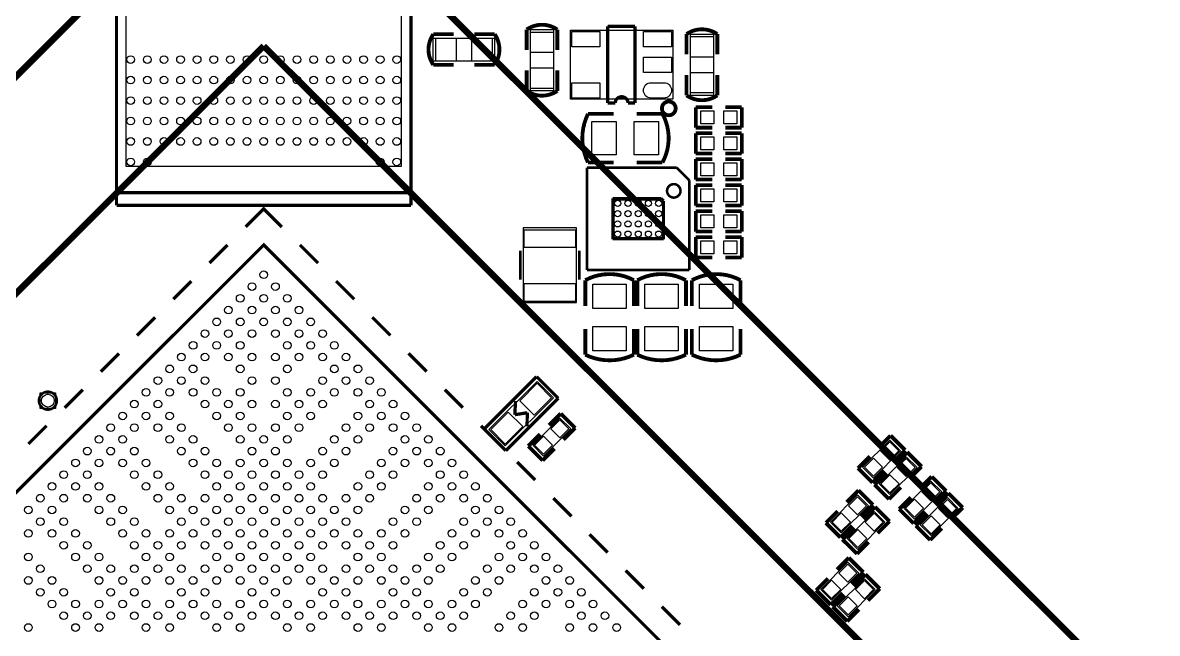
# Model space of a CAD drawing. Extents: x -22 to 154, y -114 to 23.
# Drawn here: x 49.07 to 93.4, y -52.23 to -28.36 of the extents above; entities that cross this region are included whole.
import ezdxf

# ---------------------------------------------------------------- set-up
doc = ezdxf.new("R2010")
doc.units = 0
doc.header["$MEASUREMENT"] = 0
for name, color, linetype in [('PG_ASSEMBLY_TOP', 111, 'CONTINUOUS'), ('PG_SILKSCREEN_TOP', 7, 'CONTINUOUS'), ('PIN_TOP', 3, 'CONTINUOUS')]:
    doc.layers.add(name, color=color, linetype=linetype)

msp = doc.modelspace()

# ---------------------------------------------------------------- linework, layer by layer
at = {"layer": 'PG_ASSEMBLY_TOP'}
for points in [[(23.132288, -56.137556), (58.487564, -91.492832), (93.84284, -56.137556), (58.487564, -20.78228)], [(53.112924, -24.023828), (63.862204, -24.023828), (63.862204, -33.975548), (53.112924, -33.975548)], [(69.808344, -31.021782), (68.909184, -31.021782), (68.909184, -28.624022), (69.808344, -28.624022)], [(74.471276, -31.350712), (70.471284, -31.350712), (70.471284, -28.650692), (74.471276, -28.650692)], [(76.056744, -31.199582), (75.157584, -31.199582), (75.157584, -28.801822), (76.056744, -28.801822)], [(65.111884, -29.855668), (65.111884, -28.956508), (67.509644, -28.956508), (67.509644, -29.855668)], [(72.173084, -35.275774), (74.062844, -35.275774), (74.062844, -36.765738), (72.173084, -36.765738)], [(68.622164, -36.376356), (68.622164, -39.297356), (70.704964, -39.297356), (70.704964, -36.376356)], [(67.92214, -44.901104), (67.285616, -44.26458), (69.170042, -42.380154), (69.806566, -43.016678)], [(50.354738, -42.832782), (50.354738, -43.43273), (49.75479, -43.43273), (49.75479, -42.832782)], [(69.421756, -45.296836), (68.99783, -44.87291), (70.057518, -43.813222), (70.481444, -44.237148)], [(82.30743, -46.15942), (81.883504, -45.735494), (82.943192, -44.675806), (83.367118, -45.099732)], [(82.954114, -46.80585), (82.530188, -46.381924), (83.589876, -45.322236), (84.013802, -45.746162)], [(83.915504, -47.760382), (83.491578, -47.336456), (84.551266, -46.276768), (84.975192, -46.700694)], [(81.053432, -48.300386), (80.629506, -47.87646), (81.689194, -46.816772), (82.11312, -47.240698)], [(84.562188, -48.406812), (84.138262, -47.982886), (85.19795, -46.923198), (85.621876, -47.347124)], [(81.699862, -48.946816), (81.275936, -48.52289), (82.335624, -47.463202), (82.75955, -47.887128)], [(80.674972, -50.93462), (80.251046, -50.510694), (81.310734, -49.451006), (81.73466, -49.874932)], [(81.320894, -51.581304), (80.896968, -51.157378), (81.956656, -50.09769), (82.380582, -50.521616)]]:
    msp.add_lwpolyline(points, close=True, dxfattribs=at)
msp.add_lwpolyline([(77.579474, -56.137556), (58.487564, -37.045646), (39.395654, -56.137556)], dxfattribs=at)
at = {"layer": 'PG_SILKSCREEN_TOP'}
for points, const_width in [([(62.730126, -25.024842), (93.84284, -56.137556), (58.487564, -91.492832), (23.132288, -56.137556), (58.487564, -20.78228), (62.730126, -25.024842)], 0.254), ([(52.737004, -35.499548), (52.737004, -22.499828)], 0.127), ([(64.238124, -22.499574), (64.238124, -35.499548)], 0.127), ([(65.111884, -28.806394), (65.909444, -28.806648)], 0.14986), ([(67.509644, -28.806394), (66.712084, -28.806648)], 0.14986), ([(68.759324, -28.624022), (68.759324, -29.421582)], 0.14986), ([(71.924418, -31.500572), (71.924418, -28.500832)], 0.127), ([(71.924418, -28.500832), (72.992742, -28.500832)], 0.127), ([(72.992742, -28.500832), (72.992742, -31.500572)], 0.127), ([(75.007724, -28.801822), (75.007724, -29.599382)], 0.14986), ([(31.617666, -56.137556), (58.487564, -29.267658)], 0.254), ([(58.487564, -29.267658), (85.357462, -56.137556)], 0.254), ([(68.759324, -31.021782), (68.759324, -30.224222)], 0.14986), ([(75.007724, -31.199582), (75.007724, -30.402022)], 0.14986), ([(72.221344, -31.500572), (71.924418, -31.500572)], 0.127), ([(72.992742, -31.500572), (72.721216, -31.500572)], 0.127), ([(74.067162, -31.921196), (73.060052, -31.921196)], 0.150114), ([(75.368404, -31.659576), (76.018644, -31.659576)], 0.14986), ([(75.368404, -32.457136), (75.368404, -31.659576)], 0.14986), ([(77.166724, -31.659576), (76.516484, -31.659576)], 0.14986), ([(77.166724, -32.457136), (77.166724, -31.659576)], 0.14986), ([(76.018644, -32.457136), (75.368404, -32.457136)], 0.14986), ([(75.368404, -33.473136), (75.368404, -32.675576)], 0.14986), ([(75.368404, -32.675576), (76.018644, -32.675576)], 0.14986), ([(76.516484, -32.457136), (77.166724, -32.457136)], 0.14986), ([(77.166724, -32.675576), (76.516484, -32.675576)], 0.14986), ([(77.166724, -33.473136), (77.166724, -32.675576)], 0.14986), ([(76.018644, -33.473136), (75.368404, -33.473136)], 0.14986), ([(75.368404, -34.489136), (75.368404, -33.691576)], 0.14986), ([(75.368404, -33.691576), (76.018644, -33.691576)], 0.14986), ([(76.516484, -33.473136), (77.166724, -33.473136)], 0.14986), ([(77.166724, -33.691576), (76.516484, -33.691576)], 0.14986), ([(77.166724, -34.489136), (77.166724, -33.691576)], 0.14986), ([(71.117968, -34.02076), (74.618088, -34.02076)], 0.100076), ([(71.117968, -38.020752), (71.117968, -34.02076)], 0.100076), ([(71.156576, -33.821116), (72.159876, -33.821116)], 0.150114), ([(74.618088, -34.02076), (75.11796, -34.520632)], 0.100076), ([(75.11796, -34.520632), (75.11796, -38.020752)], 0.100076), ([(76.018644, -34.489136), (75.368404, -34.489136)], 0.14986), ([(76.516484, -34.489136), (77.166724, -34.489136)], 0.14986), ([(64.238124, -34.999168), (52.737004, -34.999168)], 0.127), ([(75.368404, -35.505136), (75.368404, -34.707576)], 0.14986), ([(75.368404, -34.707576), (76.018644, -34.707576)], 0.14986), ([(77.166724, -34.707576), (76.516484, -34.707576)], 0.14986), ([(77.166724, -35.505136), (77.166724, -34.707576)], 0.14986), ([(64.238124, -35.499548), (52.737004, -35.499548)], 0.127), ([(72.117966, -36.820856), (72.117966, -35.220656)], 0.100076), ([(72.117966, -35.220656), (74.017886, -35.220656)], 0.100076), ([(74.017886, -35.220656), (74.117962, -35.320732)], 0.100076), ([(74.117962, -35.320732), (74.117962, -36.820856)], 0.100076), ([(76.018644, -35.505136), (75.368404, -35.505136)], 0.14986), ([(76.516484, -35.505136), (77.166724, -35.505136)], 0.14986), ([(57.780428, -36.33851), (58.487564, -35.631374), (59.1947, -36.33851)], 0.127), ([(75.368404, -36.521136), (75.368404, -35.723576)], 0.14986), ([(75.368404, -35.723576), (76.018644, -35.723576)], 0.14986), ([(77.166724, -35.723576), (76.516484, -35.723576)], 0.14986), ([(77.166724, -36.521136), (77.166724, -35.723576)], 0.14986), ([(74.117962, -36.820856), (72.117966, -36.820856)], 0.100076), ([(76.018644, -36.521136), (75.368404, -36.521136)], 0.14986), ([(76.018644, -36.739576), (75.368404, -36.739576)], 0.14986), ([(75.368404, -36.739576), (75.368404, -37.537136)], 0.14986), ([(76.516484, -36.521136), (77.166724, -36.521136)], 0.14986), ([(76.516484, -36.739576), (77.166724, -36.739576)], 0.14986), ([(77.166724, -36.739576), (77.166724, -37.537136)], 0.14986), ([(77.579474, -56.137556), (58.487564, -37.045646), (39.395654, -56.137556)], 0.127), ([(56.366156, -37.752528), (57.073292, -37.045646)], 0.127), ([(60.608972, -37.752528), (59.901836, -37.045646)], 0.127), ([(68.513452, -37.265102), (68.513452, -38.405816)], 0.100076), ([(70.813676, -37.265102), (70.813676, -38.405816)], 0.100076), ([(75.368404, -37.537136), (76.018644, -37.537136)], 0.14986), ([(77.166724, -37.537136), (76.516484, -37.537136)], 0.14986), ([(75.11796, -38.020752), (71.117968, -38.020752)], 0.100076), ([(54.952138, -39.1668), (55.65902, -38.459664)], 0.127), ([(62.02299, -39.1668), (61.316108, -38.459664)], 0.127), ([(71.050404, -38.424358), (71.050404, -39.431468)], 0.150114), ([(73.082404, -38.424358), (73.082404, -39.431468)], 0.150114), ([(75.216004, -38.424358), (75.216004, -39.431468)], 0.150114), ([(53.537866, -40.581072), (54.245002, -39.873936)], 0.127), ([(63.437262, -40.581072), (62.730126, -39.873936)], 0.127), ([(72.950324, -41.334944), (72.950324, -40.331644)], 0.150114), ([(74.982324, -41.334944), (74.982324, -40.331644)], 0.150114), ([(77.115924, -41.334944), (77.115924, -40.331644)], 0.150114), ([(52.123594, -41.995344), (52.83073, -41.288208)], 0.127), ([(64.851534, -41.995344), (64.144398, -41.288208)], 0.127), ([(67.096386, -44.241974), (69.147182, -42.191178)], 0.127), ([(69.147182, -42.191178), (69.995542, -43.039538)], 0.127), ([(50.709322, -43.409362), (51.416458, -42.70248)], 0.127), ([(66.265806, -43.409362), (65.55867, -42.70248)], 0.127), ([(69.995542, -43.039538), (67.944746, -45.090334)], 0.127), ([(68.328032, -43.146726), (68.295774, -43.682158)], 0.127), ([(68.295774, -43.682158), (68.786756, -43.605196)], 0.127), ([(68.786756, -43.605196), (68.774564, -44.131738)], 0.127), ([(69.633846, -44.097194), (70.093586, -43.637454)], 0.14986), ([(70.093586, -43.637454), (70.657466, -44.201334)], 0.14986), ([(49.295304, -44.823634), (50.002186, -44.116498)], 0.127), ([(67.679824, -44.823634), (66.972942, -44.116498)], 0.127), ([(67.944746, -45.090334), (67.096386, -44.241974)], 0.127), ([(70.657466, -44.201334), (70.197726, -44.661074)], 0.14986), ([(69.281802, -44.449238), (68.822062, -44.908978)], 0.14986), ([(82.51952, -44.959778), (82.97926, -44.499784)], 0.14986), ([(82.97926, -44.499784), (83.54314, -45.063918)], 0.14986), ([(68.822062, -44.908978), (69.385942, -45.472858)], 0.14986), ([(69.385942, -45.472858), (69.845682, -45.013118)], 0.14986), ([(83.54314, -45.063918), (83.0834, -45.523658)], 0.14986), ([(83.16595, -45.606208), (83.62569, -45.146468)], 0.14986), ([(83.62569, -45.146468), (84.189824, -45.710348)], 0.14986), ([(69.09435, -46.23816), (68.38696, -45.53077)], 0.127), ([(82.167476, -45.311568), (81.707736, -45.771562)], 0.14986), ([(84.189824, -45.710348), (83.72983, -46.170088)], 0.14986), ([(81.707736, -45.771562), (82.271616, -46.335442)], 0.14986), ([(82.271616, -46.335442), (82.731356, -45.875702)], 0.14986), ([(82.813906, -45.958252), (82.354166, -46.417992)], 0.14986), ([(84.127594, -46.560486), (84.587334, -46.100746)], 0.14986), ([(84.587334, -46.100746), (85.151214, -46.66488)], 0.14986), ([(82.354166, -46.417992), (82.918046, -46.981872)], 0.14986), ([(82.918046, -46.981872), (83.377786, -46.522132)], 0.14986), ([(70.508622, -47.652178), (69.801486, -46.945296)], 0.127), ([(81.265268, -47.10049), (81.725008, -46.64075)], 0.14986), ([(81.725008, -46.64075), (82.288888, -47.20463)], 0.14986), ([(83.77555, -46.91253), (83.31581, -47.372524)], 0.14986), ([(85.151214, -46.66488), (84.691474, -47.12462)], 0.14986), ([(84.774024, -47.20717), (85.234018, -46.74743)], 0.14986), ([(85.234018, -46.74743), (85.797898, -47.31131)], 0.14986), ([(80.913224, -47.452534), (80.453484, -47.912274)], 0.14986), ([(82.288888, -47.20463), (81.829148, -47.66437)], 0.14986), ([(81.911698, -47.74692), (82.371692, -47.28718)], 0.14986), ([(82.371692, -47.28718), (82.935572, -47.851314)], 0.14986), ([(83.31581, -47.372524), (83.87969, -47.936404)], 0.14986), ([(83.87969, -47.936404), (84.33943, -47.476664)], 0.14986), ([(85.797898, -47.31131), (85.338158, -47.77105)], 0.14986), ([(80.453484, -47.912274), (81.017364, -48.476408)], 0.14986), ([(82.935572, -47.851314), (82.475832, -48.311054)], 0.14986), ([(84.42198, -47.559214), (83.96224, -48.018954)], 0.14986), ([(71.92264, -49.06645), (71.215758, -48.359314)], 0.127), ([(81.017364, -48.476408), (81.477104, -48.016414)], 0.14986), ([(81.559654, -48.098964), (81.099914, -48.558958)], 0.14986), ([(83.96224, -48.018954), (84.526374, -48.582834)], 0.14986), ([(84.526374, -48.582834), (84.986114, -48.123094)], 0.14986), ([(81.099914, -48.558958), (81.664048, -49.122838)], 0.14986), ([(81.664048, -49.122838), (82.123788, -48.663098)], 0.14986), ([(80.886554, -49.734724), (81.346294, -49.274984)], 0.14986), ([(81.346294, -49.274984), (81.910428, -49.838864)], 0.14986), ([(73.336912, -50.480722), (72.629776, -49.773586)], 0.127), ([(80.53451, -50.086768), (80.07477, -50.546508)], 0.14986), ([(81.910428, -49.838864), (81.450688, -50.298858)], 0.14986), ([(81.532984, -50.381408), (81.992724, -49.921668)], 0.14986), ([(81.992724, -49.921668), (82.556604, -50.485548)], 0.14986), ([(80.07477, -50.546508), (80.63865, -51.110642)], 0.14986), ([(82.556604, -50.485548), (82.097118, -50.945542)], 0.14986), ([(80.63865, -51.110642), (81.098644, -50.650902)], 0.14986), ([(81.18094, -50.733452), (80.7212, -51.193192)], 0.14986), ([(74.751184, -51.894994), (74.044048, -51.187858)], 0.127), ([(80.7212, -51.193192), (81.285334, -51.757326)], 0.14986), ([(81.285334, -51.757326), (81.745074, -51.297586)], 0.14986)]:
    msp.add_lwpolyline(points, dxfattribs=dict(at, const_width=const_width))
for points, const_width in [([(69.958204, -29.421582), (69.958204, -28.624022, 0.312067), (68.759324, -28.624022)], 0.14986), ([(65.909444, -30.005528), (65.111884, -30.005528, -0.312126), (65.111884, -28.806394)], 0.14986), ([(66.712084, -30.005528), (67.509644, -30.005528, 0.312134), (67.509644, -28.806394)], 0.14986), ([(76.206604, -29.599382), (76.206604, -28.801822, 0.312067), (75.007724, -28.801822)], 0.14986), ([(69.958204, -30.224222), (69.958204, -31.021782, -0.312067), (68.759324, -31.021782)], 0.14986), ([(76.206604, -30.402022), (76.206604, -31.199582, -0.312067), (75.007724, -31.199582)], 0.14986), ([(72.721216, -31.500572, 1), (72.221344, -31.500572)], 0.127), ([(74.58075, -31.70682, 1), (74.044302, -31.70682, 1), (74.58075, -31.70682)], 0.150114), ([(72.159876, -31.921196), (71.156576, -31.921196, 0.233139), (71.156576, -33.821116)], 0.150114), ([(73.060052, -33.821116), (74.067162, -33.821116, 0.252519), (74.067162, -31.921196)], 0.150114), ([(74.770488, -34.930842, 1), (74.245216, -34.930842, 1), (74.770488, -34.930842)], 0.100076), ([(72.950324, -39.431468), (72.950324, -38.424358, 0.252519), (71.050404, -38.424358)], 0.150114), ([(74.982324, -39.431468), (74.982324, -38.424358, 0.252519), (73.082404, -38.424358)], 0.150114), ([(77.115924, -39.431468), (77.115924, -38.424358, 0.252519), (75.216004, -38.424358)], 0.150114), ([(71.050404, -40.331644), (71.050404, -41.334944, 0.233139), (72.950324, -41.334944)], 0.150114), ([(73.082404, -40.331644), (73.082404, -41.334944, 0.233139), (74.982324, -41.334944)], 0.150114), ([(75.216004, -40.331644), (75.216004, -41.334944, 0.233139), (77.115924, -41.334944)], 0.150114), ([(50.404776, -43.132756, 1), (49.704752, -43.132756, 1), (50.404776, -43.132756)], 0.100076)]:
    msp.add_lwpolyline(points, format="xyb", dxfattribs=dict(at, const_width=const_width))
at = {"layer": 'PIN_TOP'}
for points in [[(69.808344, -29.521912), (68.909184, -29.521912), (68.909184, -28.721812), (69.808344, -28.721812)], [(71.621142, -28.700984), (71.621142, -29.300424), (70.521322, -29.300424), (70.521322, -28.700984)], [(74.421238, -28.700984), (74.421238, -29.300424), (73.321418, -29.300424), (73.321418, -28.700984)], [(65.209674, -29.855668), (65.209674, -28.956508), (66.009774, -28.956508), (66.009774, -29.855668)], [(66.611754, -29.855668), (66.611754, -28.956508), (67.411854, -28.956508), (67.411854, -29.855668)], [(76.056744, -29.699712), (75.157584, -29.699712), (75.157584, -28.899612), (76.056744, -28.899612)], [(69.808344, -30.923992), (68.909184, -30.923992), (68.909184, -30.123892), (69.808344, -30.123892)], [(74.421238, -29.700982), (74.421238, -30.300422), (73.321418, -30.300422), (73.321418, -29.700982)], [(76.056744, -31.101792), (75.157584, -31.101792), (75.157584, -30.301692), (76.056744, -30.301692)], [(71.621142, -30.70098), (71.621142, -31.30042), (70.521322, -31.30042), (70.521322, -30.70098)], [(76.068174, -31.808166), (76.068174, -32.308546), (75.567794, -32.308546), (75.567794, -31.808166)], [(76.967334, -31.808166), (76.967334, -32.308546), (76.466954, -32.308546), (76.466954, -31.808166)], [(71.309992, -33.521396), (71.309992, -32.220916), (72.259952, -32.220916), (72.259952, -33.521396)], [(72.959976, -33.521396), (72.959976, -32.220916), (73.909936, -32.220916), (73.909936, -33.521396)], [(76.068174, -32.824166), (76.068174, -33.324546), (75.567794, -33.324546), (75.567794, -32.824166)], [(76.967334, -32.824166), (76.967334, -33.324546), (76.466954, -33.324546), (76.466954, -32.824166)], [(76.068174, -33.840166), (76.068174, -34.340546), (75.567794, -34.340546), (75.567794, -33.840166)], [(76.967334, -33.840166), (76.967334, -34.340546), (76.466954, -34.340546), (76.466954, -33.840166)], [(76.068174, -34.856166), (76.068174, -35.356546), (75.567794, -35.356546), (75.567794, -34.856166)], [(76.967334, -34.856166), (76.967334, -35.356546), (76.466954, -35.356546), (76.466954, -34.856166)], [(76.068174, -35.872166), (76.068174, -36.372546), (75.567794, -36.372546), (75.567794, -35.872166)], [(76.967334, -35.872166), (76.967334, -36.372546), (76.466954, -36.372546), (76.466954, -35.872166)], [(68.664074, -36.449), (70.663054, -36.449), (70.663054, -37.15004), (68.664074, -37.15004)], [(75.567794, -37.388546), (75.567794, -36.888166), (76.068174, -36.888166), (76.068174, -37.388546)], [(76.466954, -37.388546), (76.466954, -36.888166), (76.967334, -36.888166), (76.967334, -37.388546)], [(68.664074, -38.549072), (70.663054, -38.549072), (70.663054, -39.250112), (68.664074, -39.250112)], [(72.650604, -39.531544), (71.350124, -39.531544), (71.350124, -38.581584), (72.650604, -38.581584)], [(74.682604, -39.531544), (73.382124, -39.531544), (73.382124, -38.581584), (74.682604, -38.581584)], [(76.816204, -39.531544), (75.515724, -39.531544), (75.515724, -38.581584), (76.816204, -38.581584)], [(72.650604, -41.181528), (71.350124, -41.181528), (71.350124, -40.231568), (72.650604, -40.231568)], [(74.682604, -41.181528), (73.382124, -41.181528), (73.382124, -40.231568), (74.682604, -40.231568)], [(76.816204, -41.181528), (75.515724, -41.181528), (75.515724, -40.231568), (76.816204, -40.231568)], [(69.05325, -43.699226), (68.487494, -43.13347), (69.169994, -42.45097), (69.73575, -43.016726)], [(67.921934, -44.830542), (67.356178, -44.264786), (68.038678, -43.582286), (68.604434, -44.148042)], [(70.057772, -44.59097), (69.70395, -44.237148), (70.057772, -43.883326), (70.411594, -44.237148)], [(69.421756, -45.226986), (69.067934, -44.873164), (69.421756, -44.519342), (69.775578, -44.873164)], [(82.943446, -45.453554), (82.589624, -45.099732), (82.943446, -44.74591), (83.297268, -45.099732)], [(82.30743, -46.08957), (81.953608, -45.735748), (82.30743, -45.381926), (82.661252, -45.735748)], [(83.589876, -46.099984), (83.236054, -45.746162), (83.589876, -45.39234), (83.943698, -45.746162)], [(82.95386, -46.736), (82.600038, -46.382178), (82.95386, -46.028356), (83.307682, -46.382178)], [(84.55152, -47.054516), (84.197698, -46.700694), (84.55152, -46.346872), (84.905342, -46.700694)], [(81.689194, -47.594266), (81.335372, -47.240444), (81.689194, -46.886622), (82.043016, -47.240444)], [(83.915504, -47.690532), (83.561682, -47.33671), (83.915504, -46.982888), (84.269326, -47.33671)], [(85.198204, -47.700946), (84.844382, -47.347124), (85.198204, -46.993302), (85.552026, -47.347124)], [(81.053178, -48.230282), (80.699356, -47.87646), (81.053178, -47.522638), (81.407, -47.87646)], [(82.335878, -48.24095), (81.982056, -47.887128), (82.335878, -47.533306), (82.6897, -47.887128)], [(84.562188, -48.336962), (84.208366, -47.98314), (84.562188, -47.629318), (84.91601, -47.98314)], [(81.699862, -48.876966), (81.34604, -48.523144), (81.699862, -48.169322), (82.053684, -48.523144)], [(81.31048, -50.2285), (80.956658, -49.874678), (81.31048, -49.520856), (81.664302, -49.874678)], [(80.674464, -50.864516), (80.320642, -50.510694), (80.674464, -50.156872), (81.028286, -50.510694)], [(81.95691, -50.875184), (81.603088, -50.521362), (81.95691, -50.16754), (82.310732, -50.521362)], [(81.320894, -51.5112), (80.967072, -51.157378), (81.320894, -50.803556), (81.674716, -51.157378)]]:
    msp.add_lwpolyline(points, close=True, dxfattribs=at)
msp.add_lwpolyline([(73.621138, -30.70098), (74.121518, -30.70098, -1), (74.121518, -31.30042), (73.621138, -31.30042, -1)], format="xyb", close=True, dxfattribs=at)
for centre, radius in [((53.288184, -29.799534), 0.14986), ((53.938424, -29.799534), 0.14986), ((54.588664, -29.799534), 0.14986), ((55.236364, -29.799534), 0.14986), ((55.886604, -29.799534), 0.14986), ((56.536844, -29.799534), 0.14986), ((57.187084, -29.799534), 0.14986), ((57.837324, -29.799534), 0.14986), ((58.487564, -29.799534), 0.14986), ((59.137804, -29.799534), 0.14986), ((59.788044, -29.799534), 0.14986), ((60.438284, -29.799534), 0.14986), ((61.088524, -29.799534), 0.14986), ((61.738764, -29.799534), 0.14986), ((62.386464, -29.799534), 0.14986), ((63.036704, -29.799534), 0.14986), ((63.686944, -29.799534), 0.14986), ((53.288184, -30.599634), 0.14986), ((53.938424, -30.599634), 0.14986), ((54.588664, -30.599634), 0.14986), ((55.236364, -30.599634), 0.14986), ((55.886604, -30.599634), 0.14986), ((56.536844, -30.599634), 0.14986), ((57.187084, -30.599634), 0.14986), ((57.837324, -30.599634), 0.14986), ((58.487564, -30.599634), 0.14986), ((59.137804, -30.599634), 0.14986), ((59.788044, -30.599634), 0.14986), ((60.438284, -30.599634), 0.14986), ((61.088524, -30.599634), 0.14986), ((61.738764, -30.599634), 0.14986), ((62.386464, -30.599634), 0.14986), ((63.036704, -30.599634), 0.14986), ((63.686944, -30.599634), 0.14986), ((53.288184, -31.399734), 0.14986), ((53.938424, -31.399734), 0.14986), ((54.588664, -31.399734), 0.14986), ((55.236364, -31.399734), 0.14986), ((55.886604, -31.399734), 0.14986), ((56.536844, -31.399734), 0.14986), ((57.187084, -31.399734), 0.14986), ((57.837324, -31.399734), 0.14986), ((58.487564, -31.399734), 0.14986), ((59.137804, -31.399734), 0.14986), ((59.788044, -31.399734), 0.14986), ((60.438284, -31.399734), 0.14986), ((61.088524, -31.399734), 0.14986), ((61.738764, -31.399734), 0.14986), ((62.386464, -31.399734), 0.14986), ((63.036704, -31.399734), 0.14986), ((63.686944, -31.399734), 0.14986), ((53.288184, -32.199834), 0.14986), ((53.938424, -32.199834), 0.14986), ((54.588664, -32.199834), 0.14986), ((55.236364, -32.199834), 0.14986), ((55.886604, -32.199834), 0.14986), ((56.536844, -32.199834), 0.14986), ((57.187084, -32.199834), 0.14986), ((57.837324, -32.199834), 0.14986), ((58.487564, -32.199834), 0.14986), ((59.137804, -32.199834), 0.14986), ((59.788044, -32.199834), 0.14986), ((60.438284, -32.199834), 0.14986), ((61.088524, -32.199834), 0.14986), ((61.738764, -32.199834), 0.14986), ((62.386464, -32.199834), 0.14986), ((63.036704, -32.199834), 0.14986), ((63.686944, -32.199834), 0.14986), ((53.288184, -32.999934), 0.14986), ((53.938424, -32.999934), 0.14986), ((54.588664, -32.999934), 0.14986), ((55.236364, -32.999934), 0.14986), ((55.886604, -32.999934), 0.14986), ((56.536844, -32.999934), 0.14986), ((57.187084, -32.999934), 0.14986), ((57.837324, -32.999934), 0.14986), ((58.487564, -32.999934), 0.14986), ((59.137804, -32.999934), 0.14986), ((59.788044, -32.999934), 0.14986), ((60.438284, -32.999934), 0.14986), ((61.088524, -32.999934), 0.14986), ((61.738764, -32.999934), 0.14986), ((62.386464, -32.999934), 0.14986), ((63.036704, -32.999934), 0.14986), ((63.686944, -32.999934), 0.14986), ((53.288184, -33.800034), 0.14986), ((53.938424, -33.800034), 0.14986), ((63.036704, -33.800034), 0.14986), ((63.686944, -33.800034), 0.14986), ((72.317864, -35.420808), 0.120015), ((72.717914, -35.420808), 0.120015), ((73.117964, -35.420808), 0.120015), ((73.518014, -35.420808), 0.120015), ((73.918064, -35.420808), 0.120015), ((72.317864, -35.820858), 0.120015), ((72.717914, -35.820858), 0.120015), ((73.117964, -35.820858), 0.120015), ((73.518014, -35.820858), 0.120015), ((73.918064, -35.820858), 0.120015), ((72.317864, -36.220654), 0.120015), ((72.717914, -36.220654), 0.120015), ((73.117964, -36.220654), 0.120015), ((73.518014, -36.220654), 0.120015), ((73.918064, -36.220654), 0.120015), ((72.317864, -36.620704), 0.120015), ((72.717914, -36.620704), 0.120015), ((73.117964, -36.620704), 0.120015), ((73.518014, -36.620704), 0.120015), ((73.918064, -36.620704), 0.120015), ((58.487564, -38.212268), 0.14986), ((58.028078, -38.671754), 0.14986), ((58.94705, -38.671754), 0.14986), ((57.568084, -39.131748), 0.14986), ((58.487564, -39.131494), 0.14986), ((59.407044, -39.131748), 0.14986), ((57.108598, -39.591234), 0.14986), ((58.027824, -39.591234), 0.14986), ((58.947304, -39.591234), 0.14986), ((59.86653, -39.591234), 0.14986), ((56.648858, -40.050974), 0.14986), ((57.568084, -40.050974), 0.14986), ((58.487564, -40.050974), 0.14986), ((59.407044, -40.050974), 0.14986), ((60.32627, -40.050974), 0.14986), ((56.189372, -40.51046), 0.14986), ((57.108598, -40.51046), 0.14986), ((58.028078, -40.510714), 0.14986), ((58.94705, -40.510714), 0.14986), ((59.86653, -40.51046), 0.14986), ((60.785756, -40.51046), 0.14986), ((55.729632, -40.9702), 0.14986), ((56.648858, -40.9702), 0.14986), ((57.568338, -40.9702), 0.14986), ((59.40679, -40.9702), 0.14986), ((60.32627, -40.9702), 0.14986), ((61.245496, -40.9702), 0.14986), ((55.270146, -41.429686), 0.14986), ((56.189372, -41.429686), 0.14986), ((57.108852, -41.42994), 0.14986), ((58.028078, -41.42994), 0.14986), ((58.94705, -41.42994), 0.14986), ((59.866276, -41.42994), 0.14986), ((60.785756, -41.429686), 0.14986), ((61.704982, -41.429686), 0.14986), ((54.810406, -41.889426), 0.14986), ((55.729632, -41.889426), 0.14986), ((57.568338, -41.889426), 0.14986), ((59.40679, -41.889426), 0.14986), ((61.245496, -41.889426), 0.14986), ((62.164722, -41.889426), 0.14986), ((54.35092, -42.348912), 0.14986), ((55.270146, -42.348912), 0.14986), ((56.189626, -42.349166), 0.14986), ((58.028078, -42.349166), 0.14986), ((58.94705, -42.349166), 0.14986), ((60.785502, -42.349166), 0.14986), ((61.704982, -42.348912), 0.14986), ((62.624208, -42.348912), 0.14986), ((50.054764, -43.132756), 0.25019), ((53.89118, -42.808398), 0.14986), ((54.810406, -42.808398), 0.14986), ((55.729886, -42.808652), 0.14986), ((56.649112, -42.808652), 0.14986), ((57.568338, -42.808652), 0.14986), ((59.40679, -42.808652), 0.14986), ((60.326016, -42.808652), 0.14986), ((61.245242, -42.808652), 0.14986), ((62.164722, -42.808398), 0.14986), ((63.083948, -42.808398), 0.14986), ((53.431694, -43.268138), 0.14986), ((54.35092, -43.268138), 0.14986), ((56.189626, -43.268392), 0.14986), ((57.108852, -43.268392), 0.14986), ((58.028078, -43.268392), 0.14986), ((58.94705, -43.268392), 0.14986), ((59.866276, -43.268392), 0.14986), ((60.785502, -43.268392), 0.14986), ((62.624208, -43.268138), 0.14986), ((63.543434, -43.268138), 0.14986), ((52.971954, -43.727624), 0.14986), ((53.89118, -43.727624), 0.14986), ((54.81066, -43.727878), 0.14986), ((56.649112, -43.727878), 0.14986), ((57.568338, -43.727878), 0.14986), ((59.40679, -43.727878), 0.14986), ((60.326016, -43.727878), 0.14986), ((62.164468, -43.727878), 0.14986), ((63.083948, -43.727624), 0.14986), ((64.003174, -43.727624), 0.14986), ((52.512468, -44.187364), 0.14986), ((53.431694, -44.187364), 0.14986), ((54.351174, -44.187618), 0.14986), ((55.2704, -44.187618), 0.14986), ((57.108852, -44.187618), 0.14986), ((58.028078, -44.187618), 0.14986), ((58.94705, -44.187618), 0.14986), ((59.866276, -44.187618), 0.14986), ((61.704728, -44.187618), 0.14986), ((62.623954, -44.187618), 0.14986), ((63.543434, -44.187364), 0.14986), ((64.46266, -44.187364), 0.14986), ((52.052728, -44.64685), 0.14986), ((52.971954, -44.64685), 0.14986), ((54.81066, -44.647104), 0.14986), ((55.729886, -44.647104), 0.14986), ((57.568338, -44.647104), 0.14986), ((58.487564, -44.647104), 0.14986), ((59.40679, -44.647104), 0.14986), ((61.245242, -44.647104), 0.14986), ((62.164468, -44.647104), 0.14986), ((64.003174, -44.64685), 0.14986), ((64.9224, -44.64685), 0.14986), ((51.593242, -45.10659), 0.14986), ((52.512468, -45.10659), 0.14986), ((53.431948, -45.106844), 0.14986), ((55.2704, -45.106844), 0.14986), ((56.189626, -45.106844), 0.14986), ((58.028078, -45.106844), 0.14986), ((58.94705, -45.106844), 0.14986), ((60.785502, -45.106844), 0.14986), ((61.704728, -45.106844), 0.14986), ((63.54318, -45.106844), 0.14986), ((64.46266, -45.10659), 0.14986), ((65.381886, -45.10659), 0.14986), ((51.133756, -45.566076), 0.14986), ((52.052728, -45.566076), 0.14986), ((52.972208, -45.56633), 0.14986), ((53.891434, -45.56633), 0.14986), ((55.729886, -45.56633), 0.14986), ((56.649112, -45.56633), 0.14986), ((57.568338, -45.56633), 0.14986), ((58.487564, -45.56633), 0.14986), ((59.40679, -45.56633), 0.14986), ((60.326016, -45.56633), 0.14986), ((61.245242, -45.56633), 0.14986), ((63.083694, -45.56633), 0.14986), ((64.00292, -45.56633), 0.14986), ((64.9224, -45.566076), 0.14986), ((65.841372, -45.566076), 0.14986), ((50.674016, -46.025816), 0.14986), ((51.593242, -46.025816), 0.14986), ((53.431948, -46.02607), 0.14986), ((54.351174, -46.02607), 0.14986), ((56.189626, -46.02607), 0.14986), ((57.108852, -46.02607), 0.14986), ((58.028078, -46.02607), 0.14986), ((58.94705, -46.02607), 0.14986), ((59.866276, -46.02607), 0.14986), ((60.785502, -46.02607), 0.14986), ((62.623954, -46.02607), 0.14986), ((63.54318, -46.02607), 0.14986), ((65.381886, -46.025816), 0.14986), ((66.301112, -46.025816), 0.14986), ((50.21453, -46.485302), 0.14986), ((51.133756, -46.485302), 0.14986), ((52.052982, -46.485556), 0.14986), ((53.891434, -46.485556), 0.14986), ((54.81066, -46.485556), 0.14986), ((56.649112, -46.485556), 0.14986), ((57.568338, -46.485556), 0.14986), ((58.487564, -46.485556), 0.14986), ((59.40679, -46.485556), 0.14986), ((60.326016, -46.485556), 0.14986), ((62.164468, -46.485556), 0.14986), ((63.083694, -46.485556), 0.14986), ((64.922146, -46.485556), 0.14986), ((65.841372, -46.485302), 0.14986), ((66.760598, -46.485302), 0.14986), ((49.75479, -46.945042), 0.14986), ((50.674016, -46.945042), 0.14986), ((51.593496, -46.945296), 0.14986), ((52.512722, -46.945296), 0.14986), ((54.351174, -46.945296), 0.14986), ((55.2704, -46.945296), 0.14986), ((56.189626, -46.945296), 0.14986), ((57.108852, -46.945296), 0.14986), ((58.028078, -46.945296), 0.14986), ((58.94705, -46.945296), 0.14986), ((59.866276, -46.945296), 0.14986), ((60.785502, -46.945296), 0.14986), ((61.704728, -46.945296), 0.14986), ((62.623954, -46.945296), 0.14986), ((64.462406, -46.945296), 0.14986), ((65.381632, -46.945296), 0.14986), ((66.301112, -46.945042), 0.14986), ((67.220338, -46.945042), 0.14986), ((49.29505, -47.404782), 0.14986), ((50.21453, -47.404528), 0.14986), ((52.052982, -47.404782), 0.14986), ((52.972208, -47.404782), 0.14986), ((54.81066, -47.404782), 0.14986), ((55.729886, -47.404782), 0.14986), ((56.649112, -47.404782), 0.14986), ((57.568338, -47.404782), 0.14986), ((58.487564, -47.404782), 0.14986), ((59.40679, -47.404782), 0.14986), ((60.326016, -47.404782), 0.14986), ((61.245242, -47.404782), 0.14986), ((62.164468, -47.404782), 0.14986), ((64.00292, -47.404782), 0.14986), ((64.922146, -47.404782), 0.14986), ((66.760598, -47.404528), 0.14986), ((67.680078, -47.404782), 0.14986), ((49.754536, -47.864522), 0.14986), ((50.67427, -47.864522), 0.14986), ((52.512722, -47.864522), 0.14986), ((53.431948, -47.864522), 0.14986), ((55.2704, -47.864522), 0.14986), ((56.189626, -47.864522), 0.14986), ((57.108852, -47.864522), 0.14986), ((58.028078, -47.864522), 0.14986), ((58.94705, -47.864522), 0.14986), ((59.866276, -47.864522), 0.14986), ((60.785502, -47.864522), 0.14986), ((61.704728, -47.864522), 0.14986), ((63.54318, -47.864522), 0.14986), ((64.462406, -47.864522), 0.14986), ((66.300858, -47.864522), 0.14986), ((67.220592, -47.864522), 0.14986), ((68.139818, -47.864522), 0.14986), ((49.29505, -48.324008), 0.14986), ((50.21453, -48.324262), 0.14986), ((51.133756, -48.324008), 0.14986), ((52.972208, -48.324008), 0.14986), ((53.891434, -48.324008), 0.14986), ((54.81066, -48.324008), 0.14986), ((55.729886, -48.324008), 0.14986), ((56.649112, -48.324008), 0.14986), ((57.568338, -48.324008), 0.14986), ((58.487564, -48.324008), 0.14986), ((59.40679, -48.324008), 0.14986), ((60.326016, -48.324008), 0.14986), ((61.245242, -48.324008), 0.14986), ((62.164468, -48.324008), 0.14986), ((63.083694, -48.324008), 0.14986), ((64.00292, -48.324008), 0.14986), ((65.841372, -48.324008), 0.14986), ((66.760598, -48.324262), 0.14986), ((67.680078, -48.324008), 0.14986), ((68.599304, -48.324008), 0.14986), ((50.674016, -48.783748), 0.14986), ((51.593496, -48.783748), 0.14986), ((53.431948, -48.783748), 0.14986), ((54.351174, -48.783748), 0.14986), ((55.2704, -48.783748), 0.14986), ((56.189626, -48.783748), 0.14986), ((57.108852, -48.783748), 0.14986), ((58.028078, -48.783748), 0.14986), ((58.94705, -48.783748), 0.14986), ((59.866276, -48.783748), 0.14986), ((60.785502, -48.783748), 0.14986), ((61.704728, -48.783748), 0.14986), ((62.623954, -48.783748), 0.14986), ((63.54318, -48.783748), 0.14986), ((65.381632, -48.783748), 0.14986), ((66.301112, -48.783748), 0.14986), ((68.139818, -48.783748), 0.14986), ((69.059044, -48.783748), 0.14986), ((49.295304, -49.243488), 0.14986), ((51.133756, -49.243488), 0.14986), ((52.052982, -49.243234), 0.14986), ((53.891434, -49.243234), 0.14986), ((54.81066, -49.243234), 0.14986), ((56.649112, -49.243234), 0.14986), ((57.568338, -49.243234), 0.14986), ((58.487564, -49.243234), 0.14986), ((59.40679, -49.243234), 0.14986), ((60.326016, -49.243234), 0.14986), ((62.164468, -49.243234), 0.14986), ((63.083694, -49.243234), 0.14986), ((64.922146, -49.243234), 0.14986), ((65.841372, -49.243488), 0.14986), ((67.679824, -49.243488), 0.14986), ((68.599304, -49.243234), 0.14986), ((69.51853, -49.243234), 0.14986), ((49.75479, -49.702974), 0.14986), ((51.593242, -49.702974), 0.14986), ((52.512722, -49.70272), 0.14986), ((53.431948, -49.70272), 0.14986), ((54.351174, -49.70272), 0.14986), ((55.2704, -49.70272), 0.14986), ((56.189626, -49.70272), 0.14986), ((57.108852, -49.70272), 0.14986), ((58.028078, -49.70272), 0.14986), ((58.94705, -49.70272), 0.14986), ((59.866276, -49.70272), 0.14986), ((60.785502, -49.70272), 0.14986), ((61.704728, -49.70272), 0.14986), ((62.623954, -49.70272), 0.14986), ((63.54318, -49.70272), 0.14986), ((64.462406, -49.70272), 0.14986), ((65.381886, -49.702974), 0.14986), ((67.220338, -49.702974), 0.14986), ((68.139564, -49.702974), 0.14986), ((69.059044, -49.70272), 0.14986), ((69.97827, -49.70272), 0.14986), ((49.295304, -50.162714), 0.14986), ((50.21453, -50.162714), 0.14986), ((52.052728, -50.162714), 0.14986), ((52.972208, -50.16246), 0.14986), ((53.891434, -50.16246), 0.14986), ((54.81066, -50.16246), 0.14986), ((55.729886, -50.16246), 0.14986), ((56.649112, -50.16246), 0.14986), ((57.568338, -50.16246), 0.14986), ((58.487564, -50.16246), 0.14986), ((59.40679, -50.16246), 0.14986), ((60.326016, -50.16246), 0.14986), ((61.245242, -50.16246), 0.14986), ((62.164468, -50.16246), 0.14986), ((63.083694, -50.16246), 0.14986), ((64.00292, -50.16246), 0.14986), ((64.9224, -50.162714), 0.14986), ((66.760598, -50.162714), 0.14986), ((67.679824, -50.162714), 0.14986), ((69.51853, -50.16246), 0.14986), ((70.437756, -50.16246), 0.14986), ((49.75479, -50.6222), 0.14986), ((50.674016, -50.6222), 0.14986), ((52.512468, -50.6222), 0.14986), ((53.431948, -50.621946), 0.14986), ((55.2704, -50.621946), 0.14986), ((56.189626, -50.621946), 0.14986), ((58.028078, -50.621946), 0.14986), ((58.94705, -50.621946), 0.14986), ((60.785502, -50.621946), 0.14986), ((61.704728, -50.621946), 0.14986), ((63.54318, -50.621946), 0.14986), ((64.46266, -50.6222), 0.14986), ((66.301112, -50.6222), 0.14986), ((67.220338, -50.6222), 0.14986), ((69.05879, -50.6222), 0.14986), ((69.97827, -50.621946), 0.14986), ((70.897496, -50.621946), 0.14986), ((50.21453, -51.08194), 0.14986), ((51.133756, -51.08194), 0.14986), ((52.052728, -51.08194), 0.14986), ((52.971954, -51.08194), 0.14986), ((53.891434, -51.081686), 0.14986), ((54.81066, -51.081686), 0.14986), ((55.729886, -51.081686), 0.14986), ((56.649112, -51.081686), 0.14986), ((57.568338, -51.081686), 0.14986), ((58.487564, -51.081686), 0.14986), ((59.40679, -51.081686), 0.14986), ((60.326016, -51.081686), 0.14986), ((61.245242, -51.081686), 0.14986), ((62.164468, -51.081686), 0.14986), ((63.083694, -51.081686), 0.14986), ((64.003174, -51.08194), 0.14986), ((64.9224, -51.08194), 0.14986), ((65.841372, -51.08194), 0.14986), ((66.760598, -51.08194), 0.14986), ((68.59905, -51.08194), 0.14986), ((69.518276, -51.08194), 0.14986), ((70.437756, -51.081686), 0.14986), ((71.356982, -51.081686), 0.14986), ((50.674016, -51.541426), 0.14986), ((51.593242, -51.541426), 0.14986), ((52.512468, -51.541426), 0.14986), ((53.431694, -51.541426), 0.14986), ((54.351174, -51.541172), 0.14986), ((55.2704, -51.541172), 0.14986), ((56.189626, -51.541172), 0.14986), ((57.108852, -51.541172), 0.14986), ((58.028078, -51.541172), 0.14986), ((58.94705, -51.541172), 0.14986), ((59.866276, -51.541172), 0.14986), ((60.785502, -51.541172), 0.14986), ((61.704728, -51.541172), 0.14986), ((62.623954, -51.541172), 0.14986), ((63.543434, -51.541426), 0.14986), ((64.46266, -51.541426), 0.14986), ((65.381886, -51.541426), 0.14986), ((66.301112, -51.541426), 0.14986), ((68.139564, -51.541426), 0.14986), ((69.05879, -51.541426), 0.14986), ((70.897496, -51.541172), 0.14986), ((71.816722, -51.541172), 0.14986), ((49.295304, -52.001166), 0.14986), ((51.133756, -52.001166), 0.14986), ((52.052728, -52.001166), 0.14986), ((53.89118, -52.001166), 0.14986), ((54.81066, -52.000912), 0.14986), ((56.649112, -52.000912), 0.14986), ((57.568338, -52.000912), 0.14986), ((59.40679, -52.000912), 0.14986), ((60.326016, -52.000912), 0.14986), ((62.164468, -52.000912), 0.14986), ((63.083948, -52.001166), 0.14986), ((64.9224, -52.001166), 0.14986), ((65.841372, -52.001166), 0.14986), ((67.679824, -52.001166), 0.14986), ((68.59905, -52.001166), 0.14986), ((70.437502, -52.001166), 0.14986), ((71.356982, -52.000912), 0.14986), ((72.276208, -52.000912), 0.14986)]:
    msp.add_circle(centre, radius, dxfattribs=at)

doc.saveas('drawing.dxf')
